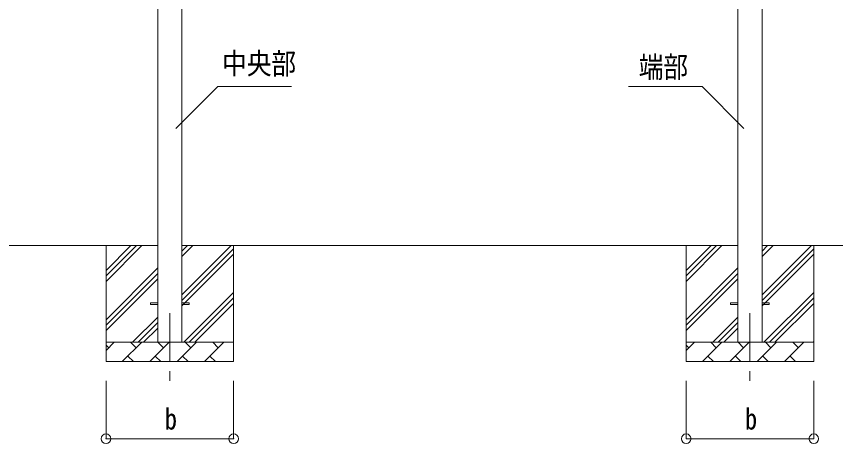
# Model space of a CAD drawing. Units: millimetres, scale not verified. Extents: x -88263 to 14131, y -29850 to 9646.
# Drawn here: x 3994 to 8230, y -704 to 1505 of the extents above; entities that cross this region are included whole.
import ezdxf
from ezdxf.enums import TextEntityAlignment as Align

# ---------------------------------------------------------------- set-up
doc = ezdxf.new("R2010")
doc.units = ezdxf.units.MM
doc.header["$LTSCALE"] = 50
doc.header["$PDMODE"] = 32
doc.header["$PDSIZE"] = 50
doc.linetypes.add('CHAIN1', pattern=[8, 5, -1, 1, -1])
for name, color, linetype, lineweight in [('0-2_建具', 4, 'Continuous', 9), ('0-4_設備', 7, 'Continuous', 9), ('0-6_手摺', 5, 'Continuous', 5), ('0-7_ハッチ', 6, 'Continuous', 9)]:
    doc.layers.add(name, color=color, linetype=linetype, lineweight=lineweight)
doc.styles.add('ＭＳ ゴシック', font='')
doc.styles.get('ＭＳ ゴシック').set_extended_font_data('MS Gothic')

msp = doc.modelspace()

# ---------------------------------------------------------------- linework, layer by layer
at = {"layer": '0-2_建具'}
for p, q in [((7724.65, 2757.99), (7724.65, -180.22)), ((7849.65, -180.22), (7849.65, 2757.99)), ((4724.65, 2715.13), (4724.65, -180.22)), ((4849.65, -180.22), (4849.65, 2715.13)), ((4687.15, 15.28), (4687.15, 24.28)), ((4687.15, 24.28), (4724.65, 24.28)), ((4687.15, 15.28), (4724.65, 15.28)), ((4849.65, 24.28), (4887.15, 24.28)), ((4849.65, 15.28), (4887.15, 15.28)), ((4887.15, 15.28), (4887.15, 24.28)), ((7687.15, 15.28), (7687.15, 24.28)), ((7687.15, 24.28), (7724.65, 24.28)), ((7687.15, 15.28), (7724.65, 15.28)), ((7849.65, 24.28), (7887.15, 24.28)), ((7849.65, 15.28), (7887.15, 15.28)), ((7887.15, 15.28), (7887.15, 24.28))]:
    msp.add_line(p, q, dxfattribs=at)
at = {"layer": '0-2_建具', "color": 7, "linetype": 'CHAIN1'}
for p, q in [((4787.15, -30.22), (4787.15, -379.22)), ((7787.15, -30.22), (7787.15, -379.22))]:
    msp.add_line(p, q, dxfattribs=at)
at = {"layer": '0-4_設備'}
for p, q in [((4724.65, 319.78), (1849.65, 319.78)), ((4457.15, 191.3), (4585.64, 319.78)), ((4457.15, 163.01), (4613.92, 319.78)), ((4457.15, 134.73), (4642.2, 319.78)), ((4457.15, 319.78), (4457.15, -280.22)), ((4849.65, 290.95), (4878.48, 319.78)), ((4849.65, 262.67), (4906.76, 319.78)), ((4849.65, 64.68), (5104.75, 319.78)), ((7724.65, 319.78), (4849.65, 319.78)), ((4849.65, 36.39), (5117.15, 303.89)), ((5117.15, 319.78), (5117.15, -280.22)), ((7457.15, 191.3), (7585.64, 319.78)), ((7457.15, 163.01), (7613.92, 319.78)), ((7457.15, 134.73), (7642.2, 319.78)), ((7457.15, 319.78), (7457.15, -280.22)), ((8441.77, 319.78), (7849.65, 319.78)), ((7849.65, 290.95), (7878.48, 319.78)), ((7849.65, 262.67), (7906.76, 319.78)), ((7849.65, 64.68), (8104.75, 319.78)), ((7849.65, 36.39), (8117.15, 303.89)), ((8117.15, 319.78), (8117.15, -280.22)), ((4849.65, 8.11), (5117.15, 275.61)), ((7849.65, 8.11), (8117.15, 275.61)), ((4457.15, -63.26), (4724.65, 204.24)), ((4457.15, -91.55), (4724.65, 175.95)), ((7457.15, -63.26), (7724.65, 204.24)), ((7457.15, -91.55), (7724.65, 175.95)), ((4457.15, -119.83), (4724.65, 147.67)), ((7457.15, -119.83), (7724.65, 147.67)), ((4859.31, -180.22), (5117.15, 77.62)), ((4887.59, -180.22), (5117.15, 49.34)), ((7859.31, -180.22), (8117.15, 77.62)), ((7887.59, -180.22), (8117.15, 49.34)), ((4915.88, -180.22), (5117.15, 21.05)), ((7915.88, -180.22), (8117.15, 21.05)), ((4594.75, -180.22), (4724.65, -50.32)), ((4623.04, -180.22), (4724.65, -78.61)), ((7594.75, -180.22), (7724.65, -50.32)), ((7623.04, -180.22), (7724.65, -78.61)), ((4651.32, -180.22), (4724.65, -106.89)), ((7651.32, -180.22), (7724.65, -106.89)), ((4457.15, -223.12), (4500.05, -180.22)), ((4457.15, -180.22), (5117.15, -180.22)), ((4471.49, -208.78), (4457.15, -194.44)), ((4541.47, -280.22), (4641.47, -180.22)), ((4612.91, -208.78), (4584.36, -180.22)), ((4682.89, -280.22), (4782.89, -180.22)), ((4754.34, -208.78), (4725.78, -180.22)), ((4824.31, -280.22), (4924.31, -180.22)), ((4895.76, -208.78), (4867.2, -180.22)), ((4965.73, -280.22), (5065.73, -180.22)), ((5037.18, -208.78), (5008.62, -180.22)), ((5113.87, -180.22), (5117.15, -176.94)), ((7457.15, -223.12), (7500.05, -180.22)), ((7457.15, -180.22), (8117.15, -180.22)), ((7471.49, -208.78), (7457.15, -194.44)), ((7541.47, -280.22), (7641.47, -180.22)), ((7612.91, -208.78), (7584.36, -180.22)), ((7682.89, -280.22), (7782.89, -180.22)), ((7754.34, -208.78), (7725.78, -180.22)), ((7824.31, -280.22), (7924.31, -180.22)), ((7895.76, -208.78), (7867.2, -180.22)), ((7965.73, -280.22), (8065.73, -180.22)), ((8037.18, -208.78), (8008.62, -180.22)), ((8113.87, -180.22), (8117.15, -176.94)), ((4570.02, -251.67), (4598.57, -280.22)), ((4711.44, -251.67), (4740, -280.22)), ((4852.86, -251.67), (4881.42, -280.22)), ((4994.29, -251.67), (5022.84, -280.22)), ((7570.02, -251.67), (7598.57, -280.22)), ((7711.44, -251.67), (7740, -280.22)), ((7852.86, -251.67), (7881.42, -280.22)), ((7994.29, -251.67), (8022.84, -280.22)), ((5117.15, -280.22), (4457.15, -280.22)), ((8117.15, -280.22), (7457.15, -280.22))]:
    msp.add_line(p, q, dxfattribs=at)
at = {"layer": '0-6_手摺', "color": 6, "lineweight": 9}
for p, q in [((4457.15, -679.22), (4457.15, -379.22)), ((5117.15, -679.22), (5117.15, -379.22)), ((7457.15, -679.22), (7457.15, -379.22)), ((8117.15, -679.22), (8117.15, -379.22)), ((4457.15, -679.22), (5117.15, -679.22)), ((7457.15, -679.22), (8117.15, -679.22))]:
    msp.add_line(p, q, dxfattribs=at)
at = {"layer": '0-6_手摺', "color": 6}
for p in [(4457.15, -679.22), (5117.15, -679.22), (7457.15, -679.22), (8117.15, -679.22)]:
    msp.add_point(p, dxfattribs=at)
at = {"layer": '0-7_ハッチ'}
for p, q in [((5034.79, 1141.85), (4818.78, 925.85)), ((5416.1, 1141.85), (5034.79, 1141.85)), ((7158.2, 1141.85), (7539.52, 1141.85)), ((7539.52, 1141.85), (7755.52, 925.85))]:
    msp.add_line(p, q, dxfattribs=at)

# ---------------------------------------------------------------- texts
at = {"layer": '0-6_手摺', "color": 7, "style": 'ＭＳ ゴシック', "width": 0.85}
for p in [(4760.9, -664.22), (7760.9, -664.22)]:
    msp.add_text('b', height=110, dxfattribs=at).set_placement(p, align=Align.BOTTOM_LEFT)
at = {"layer": '0-7_ハッチ', "color": 7, "style": 'ＭＳ ゴシック', "width": 0.85}
for s, p in [('中央部', (5057.42, 1173.2)), ('端部', (7211.91, 1155.54))]:
    msp.add_text(s, height=110, dxfattribs=at).set_placement(p, align=Align.BOTTOM_LEFT)

doc.saveas('drawing.dxf')
